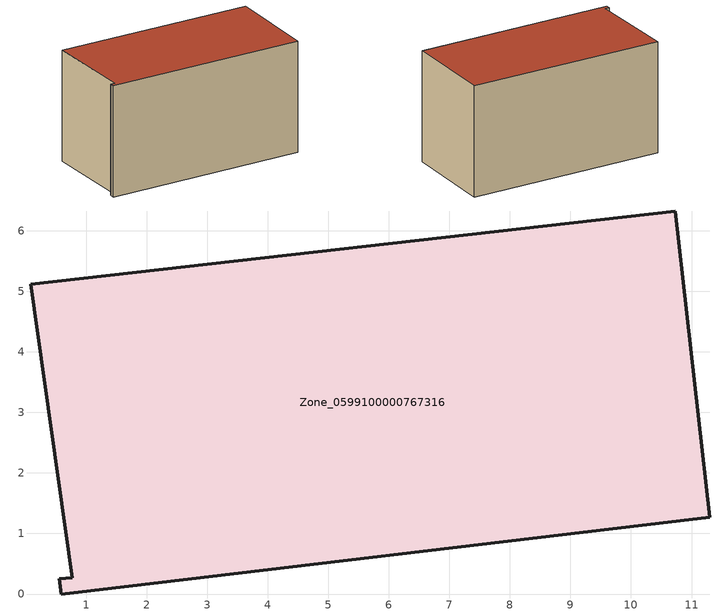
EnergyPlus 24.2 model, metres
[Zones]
Zone_0599100000767316
 floor ground (C_G): 0.77,0.27 0.08,5.12 10.73,6.33 11.3,1.27 0.58,0 0.56,0.25 z0
 wall outside (C_F): 0.58,0 11.3,1.27 10.73,6.33 0.08,5.12 0.77,0.27 0.56,0.25 0.58,0 z0:6.08
 roof outside (C_R): 0.08,5.12 0.77,0.27 0.56,0.25 0.58,0 11.3,1.27 10.73,6.33 z6.08
[BUILDING]
Pand.0599100000767316: North Axis=0; Terrain=City; Loads Convergence Tolerance Value=0.04; Temperature Convergence Tolerance Value=0.4; Solar Distribution=FullExterior; Maximum Number of Warmup Days=25; Minimum Number of Warmup Days=1
[Site:Location]
Rotterdam.The.Hague.AP_ZH_NLD Design_Conditions: Latitude=51.96; Longitude=4.45; Time Zone=1; Elevation=-4.5
[SITE:GROUNDTEMPERATURE:BUILDINGSURFACE]
18, 18, 18, 18, 18, 18, 18, 18, 18, 18, 18, 18
[MATERIAL] Thermal Absorptance=0.9; Solar Absorptance=0.7; Visible Absorptance=0.7
Name | Roughness | Thickness | Conductivity | Density | Specific Heat
G.TI.2006-2014 | MediumSmooth | 0.15 | 0.06 | 540 | 1210
F.TI.2006-2014 | Rough | 0.3 | 0.12 | 1920 | 840
R.TI.2006-2014 | MediumRough | 0.2 | 0.08 | 1500 | 1000
[CONSTRUCTION]
C_G: G.TI.2006-2014
C_F: F.TI.2006-2014
C_R: R.TI.2006-2014
[ZONE]
Zone_0599100000767316: Type=1; Multiplier=1; Ceiling Height=Autocalculate; Volume=Autocalculate; Floor Area=autocalculate; Part of Total Floor Area=Yes
[ZONEINFILTRATION:DESIGNFLOWRATE]
Infil_Zone_0599100000767316: Zone or ZoneList or Space or SpaceList=Zone_0599100000767316; Schedule=AlwaysOn; Design Flow Rate Calculation Method=Flow/Area; Flow Rate per Floor Area=0.0015; Constant Term Coefficient=1; Temperature Term Coefficient=0; Velocity Term Coefficient=0; Velocity Squared Term Coefficient=0
[HVACTEMPLATE:ZONE:IDEALLOADSAIRSYSTEM]
Zone_0599100000767316: Maximum Heating Supply Air Temperature=50; Minimum Cooling Supply Air Temperature=13; Maximum Heating Supply Air Humidity Ratio=0.0156; Minimum Cooling Supply Air Humidity Ratio=0.0077; Heating Limit=NoLimit; Cooling Limit=NoLimit; Dehumidification Control Type=ConstantSensibleHeatRatio; Cooling Sensible Heat Ratio=0.7; Dehumidification Setpoint=60; Humidification Control Type=None; Humidification Setpoint=30; Outdoor Air Method=None; Outdoor Air Flow Rate per Person=0.00944; Outdoor Air Flow Rate per Zone Floor Area=0; Outdoor Air Flow Rate per Zone=0; Demand Controlled Ventilation Type=None; Outdoor Air Economizer Type=NoEconomizer; Heat Recovery Type=None; Sensible Heat Recovery Effectiveness=0.7; Latent Heat Recovery Effectiveness=0.65
[ZONECONTROL:THERMOSTAT]
ThermostatControl_Zone_0599100000767316: Zone or ZoneList=Zone_0599100000767316; Control Type Schedule=DualSetpointControlType; Control 1=Thermostat_Zone_0599100000767316; Temperature Difference Between Cutout And Setpoint=0
[THERMOSTATSETPOINT:DUALSETPOINT]
Thermostat_Zone_0599100000767316: Heating Setpoint Temperature Schedule=HeatingSetpoint_Zone_0599100000767316; Cooling Setpoint Temperature Schedule=CoolingSetpoint_Zone_0599100000767316
[SCHEDULE:COMPACT]
HeatingSetpoint_Zone_0599100000767316: Through: 12/31, For: AllDays, Until: 24:00, 21
CoolingSetpoint_Zone_0599100000767316: Through: 12/31, For: AllDays, Until: 24:00, 24
DualSetpointControlType: Through: 12/31, For: AllDays, Until: 24:00, 4
AlwaysOn: Through: 12/31, For: AllDays, Until: 24:00, 1
